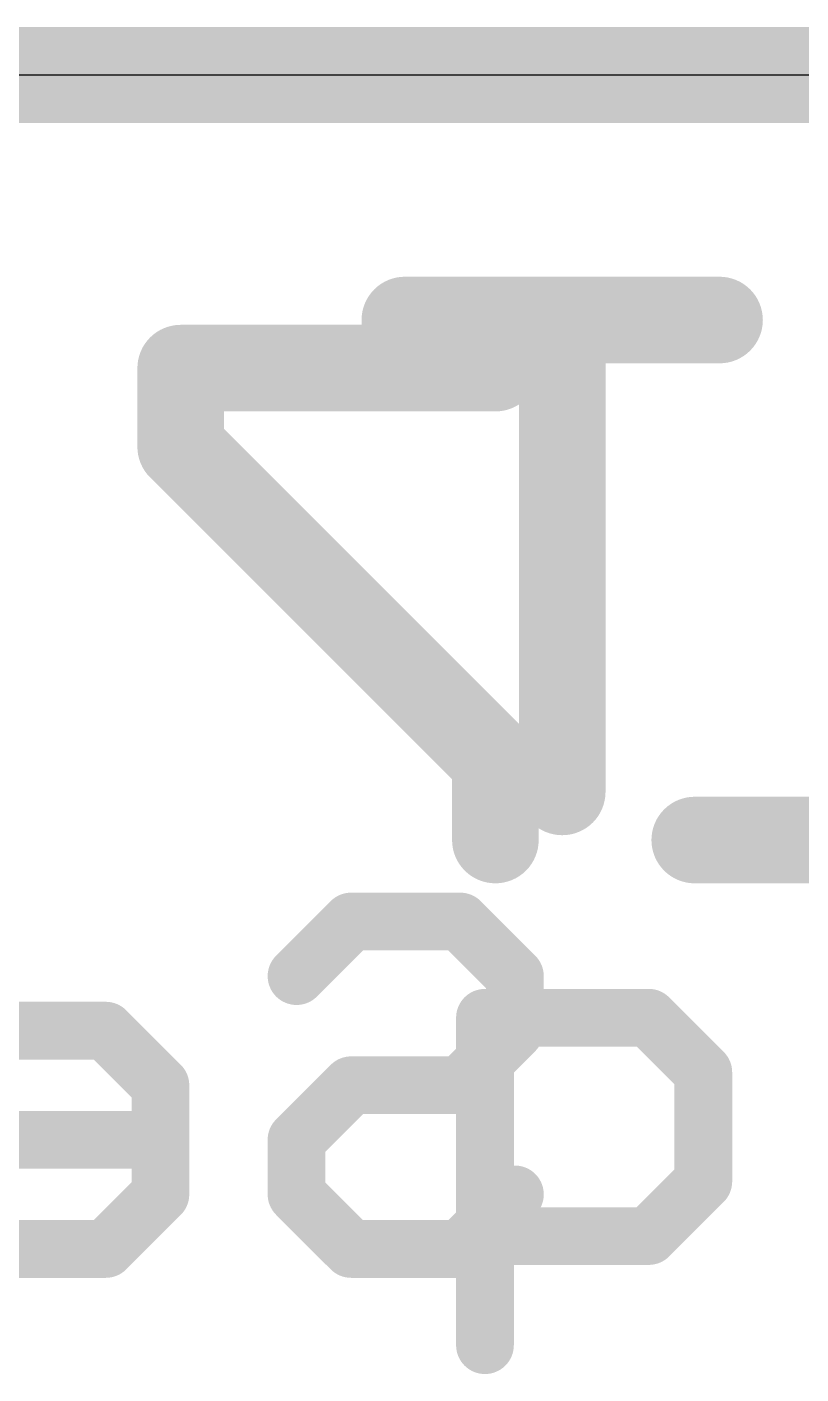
# Model space of a CAD drawing. Extents: x -0.1 to 34.1, y -8.2 to 17.9.
# Drawn here: x 8.636 to 10.679, y 14.351 to 17.907 of the extents above; entities that cross this region are included whole.
import ezdxf

# ---------------------------------------------------------------- set-up
doc = ezdxf.new("R2010")
doc.units = 0
for name, color, linetype in [('1', 12, 'CONTINUOUS'), ('16', 5, 'CONTINUOUS'), ('20', 53, 'CONTINUOUS'), ('21', 40, 'CONTINUOUS'), ('22', 6, 'CONTINUOUS')]:
    doc.layers.add(name, color=color, linetype=linetype)

msp = doc.modelspace()

# ---------------------------------------------------------------- linework, layer by layer
at = {"layer": '1', "const_width": 0.254}
msp.add_lwpolyline([(0, 17.78), (25.4, 17.78)], dxfattribs=at)
at = {"layer": '16', "const_width": 0.254}
msp.add_lwpolyline([(0, 17.78), (25.4, 17.78)], dxfattribs=at)
at = {"layer": '20'}
msp.add_line((22.86, 17.78), (2.54, 17.78), dxfattribs=at)
at = {"layer": '21'}
for points, const_width in [([(9.6338, 17.1334), (10.4642, 17.1334)], 0.2286), ([(10.049, 15.8877), (10.049, 17.1334)], 0.2286), ([(9.8452, 14.4272), (9.8452, 15.2915)], 0.1524), ([(9.8452, 15.2915), (10.2773, 15.2915)], 0.1524), ([(10.2773, 15.2915), (10.4214, 15.1475)], 0.1524), ([(10.4214, 15.1475), (10.4214, 14.8594)], 0.1524), ([(10.4214, 14.8594), (10.2773, 14.7153)], 0.1524), ([(10.2773, 14.7153), (9.8452, 14.7153)], 0.1524)]:
    msp.add_lwpolyline(points, dxfattribs=dict(at, const_width=const_width))
for points, const_width in [([(9.6338, 17.1905, 1), (9.6338, 17.0762)], 0.1143), ([(10.1062, 17.1334, 1), (9.9919, 17.1334)], 0.1143), ([(10.4642, 17.0762, 1), (10.4642, 17.1905)], 0.1143), ([(9.9919, 15.8877, 1), (10.1062, 15.8877)], 0.1143), ([(9.8833, 15.2915, 1), (9.8071, 15.2915)], 0.0762), ([(9.8452, 15.3296, 1), (9.8452, 15.2534)], 0.0762), ([(10.3043, 15.3185, 1), (10.2504, 15.2646)], 0.0762), ([(10.2773, 15.2534, 1), (10.2773, 15.3296)], 0.0762), ([(10.4595, 15.1475, 1), (10.3833, 15.1475)], 0.0762), ([(10.3944, 15.1205, 1), (10.4483, 15.1744)], 0.0762), ([(10.4483, 14.8324, 1), (10.3944, 14.8863)], 0.0762), ([(10.3833, 14.8594, 1), (10.4595, 14.8594)], 0.0762), ([(9.8452, 14.7534, 1), (9.8452, 14.6772)], 0.0762), ([(10.2504, 14.7423, 1), (10.3043, 14.6884)], 0.0762), ([(10.2773, 14.6772, 1), (10.2773, 14.7534)], 0.0762), ([(9.8071, 14.4272, 1), (9.8833, 14.4272)], 0.0762)]:
    msp.add_lwpolyline(points, format="xyb", dxfattribs=dict(at, const_width=const_width))
at = {"layer": '22'}
for points, const_width in [([(9.0994, 17.0064, 1), (8.9851, 17.0064)], 0.1143), ([(9.0423, 17.0635, 1), (9.0423, 16.9492)], 0.1143), ([(9.8727, 16.9492, 1), (9.8727, 17.0635)], 0.1143), ([(9.0827, 16.8392, 1), (9.0018, 16.7583)], 0.1143), ([(8.9851, 16.7988, 1), (9.0994, 16.7988)], 0.1143), ([(9.9298, 15.9683, 1), (9.8155, 15.9683)], 0.1143), ([(9.8323, 15.9279, 1), (9.9131, 16.0087)], 0.1143), ([(10.3988, 15.8178, 1), (10.3988, 15.7035)], 0.1143), ([(9.8155, 15.7607, 1), (9.9298, 15.7607)], 0.1143), ([(9.492, 15.5836, 1), (9.492, 15.5074)], 0.0762), ([(9.5189, 15.5186, 1), (9.465, 15.5725)], 0.0762), ([(9.807, 15.5725, 1), (9.7531, 15.5186)], 0.0762), ([(9.7801, 15.5074, 1), (9.7801, 15.5836)], 0.0762), ([(9.9622, 15.4015, 1), (9.886, 15.4015)], 0.0762), ([(9.321, 15.4284, 1), (9.3749, 15.3745)], 0.0762), ([(9.8972, 15.3745, 1), (9.9511, 15.4284)], 0.0762), ([(8.8715, 15.2844, 1), (8.8176, 15.2305)], 0.0762), ([(8.8446, 15.2193, 1), (8.8446, 15.2955)], 0.0762), ([(9.9511, 15.2305, 1), (9.8972, 15.2844)], 0.0762), ([(9.886, 15.2574, 1), (9.9622, 15.2574)], 0.0762), ([(9.0267, 15.1134, 1), (8.9505, 15.1134)], 0.0762), ([(9.492, 15.1515, 1), (9.492, 15.0753)], 0.0762), ([(9.5189, 15.0864, 1), (9.465, 15.1403)], 0.0762), ([(9.7801, 15.0753, 1), (9.7801, 15.1515)], 0.0762), ([(8.9617, 15.0864, 1), (9.0156, 15.1403)], 0.0762), ([(9.7531, 15.1403, 1), (9.807, 15.0864)], 0.0762), ([(8.9886, 14.9312, 1), (8.9886, 15.0074)], 0.0762), ([(9.386, 14.9693, 1), (9.3098, 14.9693)], 0.0762), ([(9.321, 14.9963, 1), (9.3749, 14.9424)], 0.0762), ([(9.0156, 14.7983, 1), (8.9617, 14.8522)], 0.0762), ([(9.3749, 14.8522, 1), (9.321, 14.7983)], 0.0762), ([(9.9511, 14.7983, 1), (9.8972, 14.8522)], 0.0762), ([(8.9505, 14.8253, 1), (9.0267, 14.8253)], 0.0762), ([(9.3098, 14.8253, 1), (9.386, 14.8253)], 0.0762), ([(8.8176, 14.7081, 1), (8.8715, 14.6543)], 0.0762), ([(8.8446, 14.6431, 1), (8.8446, 14.7193)], 0.0762), ([(9.492, 14.7193, 1), (9.492, 14.6431)], 0.0762), ([(9.465, 14.6543, 1), (9.5189, 14.7081)], 0.0762), ([(9.7531, 14.7081, 1), (9.807, 14.6543)], 0.0762), ([(9.7801, 14.6431, 1), (9.7801, 14.7193)], 0.0762)]:
    msp.add_lwpolyline(points, format="xyb", dxfattribs=dict(at, const_width=const_width))
for points, const_width in [([(9.8727, 17.0064), (9.0423, 17.0064)], 0.2286), ([(9.0423, 17.0064), (9.0423, 16.7988)], 0.2286), ([(9.0423, 16.7988), (9.8727, 15.9683)], 0.2286), ([(9.8727, 15.9683), (9.8727, 15.7607)], 0.2286), ([(11.2292, 15.7607), (10.3988, 15.7607)], 0.2286), ([(9.3479, 15.4015), (9.492, 15.5455)], 0.1524), ([(9.492, 15.5455), (9.7801, 15.5455)], 0.1524), ([(9.7801, 15.5455), (9.9241, 15.4015)], 0.1524), ([(9.9241, 15.4015), (9.9241, 15.2574)], 0.1524), ([(8.8446, 15.2574), (8.5564, 15.2574)], 0.1524), ([(8.9886, 15.1134), (8.8446, 15.2574)], 0.1524), ([(9.9241, 15.2574), (9.7801, 15.1134)], 0.1524), ([(8.9886, 14.8253), (8.9886, 15.1134)], 0.1524), ([(9.492, 15.1134), (9.3479, 14.9693)], 0.1524), ([(9.7801, 15.1134), (9.492, 15.1134)], 0.1524), ([(8.4124, 14.9693), (8.9886, 14.9693)], 0.1524), ([(9.3479, 14.9693), (9.3479, 14.8253)], 0.1524), ([(8.8446, 14.6812), (8.9886, 14.8253)], 0.1524), ([(9.3479, 14.8253), (9.492, 14.6812)], 0.1524), ([(9.7801, 14.6812), (9.9241, 14.8253)], 0.1524), ([(8.5564, 14.6812), (8.8446, 14.6812)], 0.1524), ([(9.492, 14.6812), (9.7801, 14.6812)], 0.1524)]:
    msp.add_lwpolyline(points, dxfattribs=dict(at, const_width=const_width))

doc.saveas('drawing.dxf')
